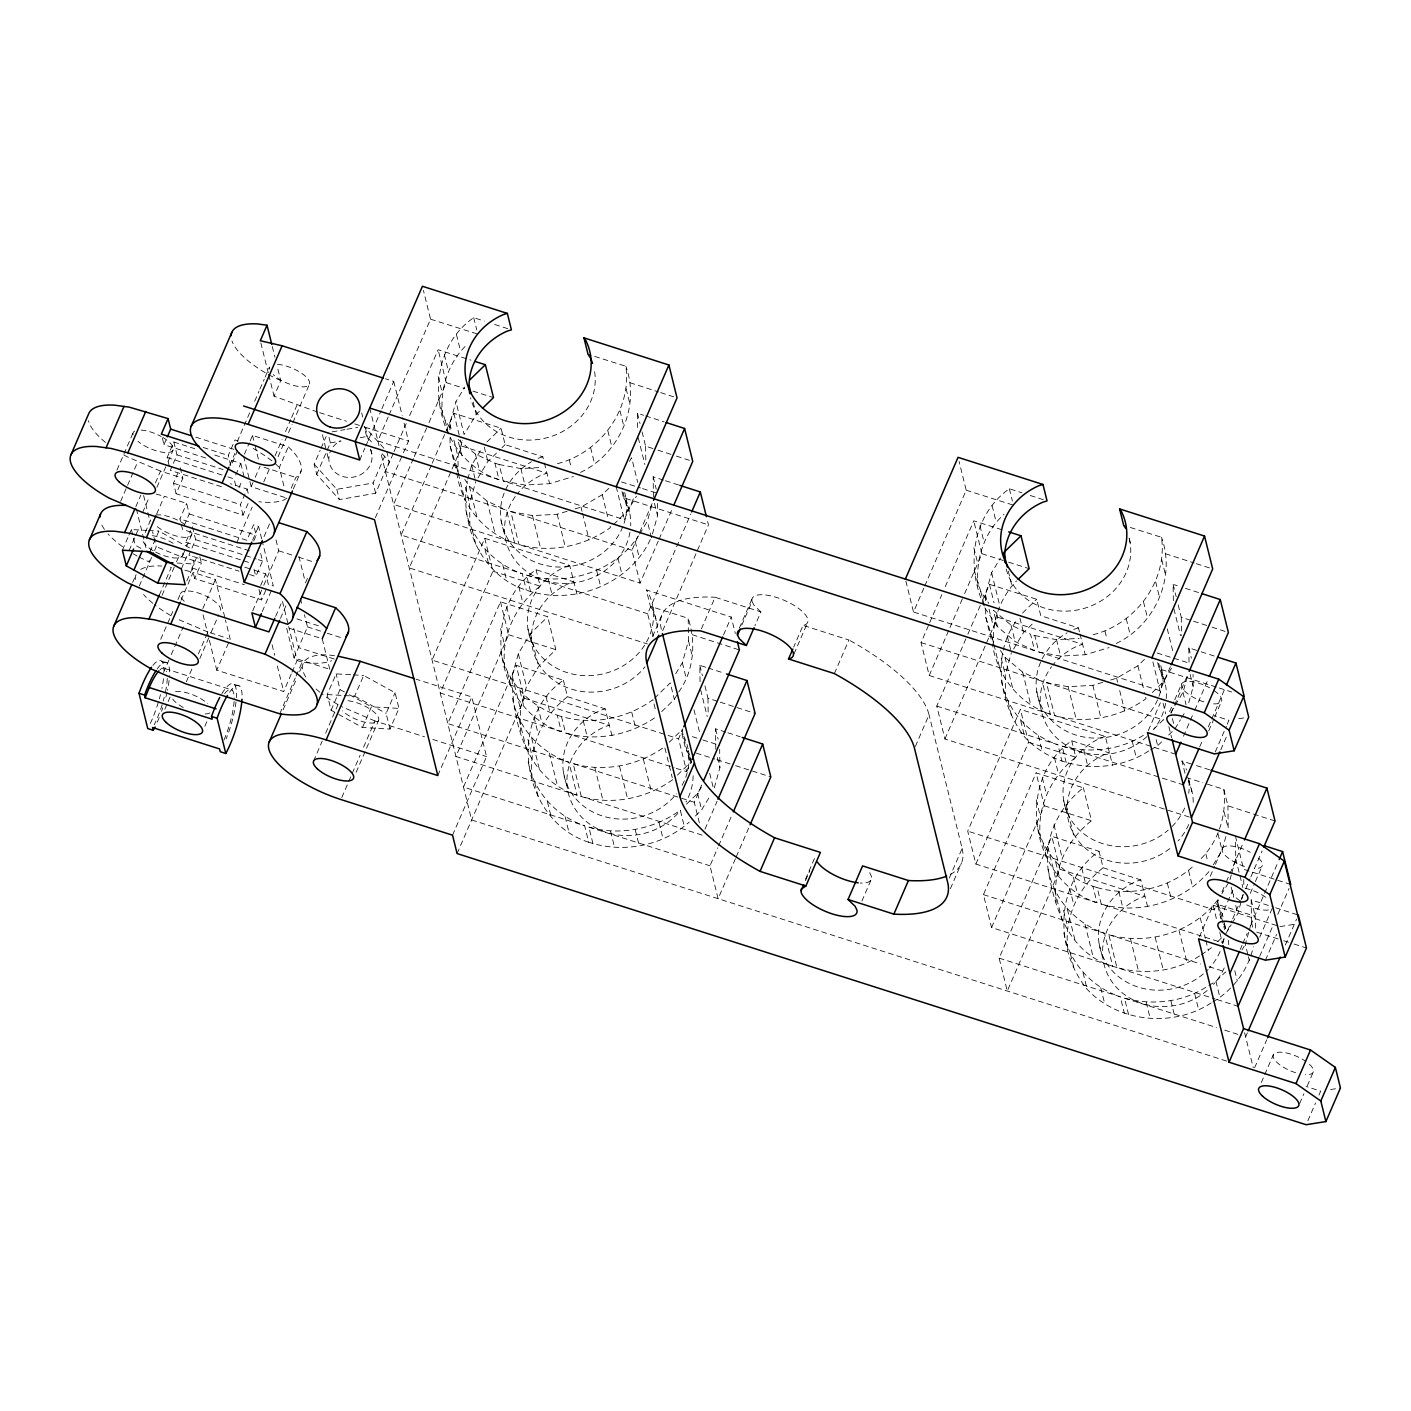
<?xml version="1.0" encoding="UTF-8"?>
<svg xmlns="http://www.w3.org/2000/svg" width="1411" height="1411" viewBox="0 0 1411 1411"><rect width="100%" height="100%" fill="white"/><g stroke="black" fill="none" stroke-linecap="round" stroke-linejoin="round"><path stroke-width="0.75" stroke-dasharray="5 3.75" d="M461.803 455.612L457.728 439.156L475.401 454.06L494.926 463.161L498.983 479.617C432.824 458.822 415.857 357.6 473.708 317.669L484.185 321.055M442.543 415.539C439.579 389.947 447.851 362.68 466.794 344.831M449.915 429.808L449.844 423.688L455.965 401.659L464.783 387.037M458.205 474.96L457.975 456.6L462.438 440.567M650.312 539.531C629.359 584.56 572.69 606.307 526.338 590.151C481.662 576.341 459.439 524.698 467.217 481.169M467.782 479.176L471.68 465.154L481.592 448.698M469.898 526.074L469.616 503.639L475.754 481.61M500.834 651.141C506.214 680.984 528.755 705.571 557.274 715.201L561.349 731.656C495.19 710.862 478.206 609.658 536.074 569.709L573.766 581.896L569.727 583.113A63.442 57.022 -13.9 0 0 544.893 672.377A63.442 57.022 -13.9 0 0 645.003 666.821M504.909 667.597C500.588 636.273 515.597 605.301 540.148 586.165L536.074 569.709M512.193 675.746L518.331 653.699L530.43 633.592L547.715 616.748L500.482 601.809L447.781 723.561L568.915 762.257L577.064 795.151C527.15 779.736 511.981 722.185 512.193 675.746L520.342 708.639L520.606 731.074M520.342 708.639L526.462 686.61L538.579 666.486L555.846 649.66L547.715 616.748M588.687 842.191C522.529 821.396 505.561 720.192 563.412 680.243L516.179 665.304L463.496 787.056L584.63 825.752L588.687 842.191C622.568 853.496 662.535 846.23 689.097 822.119M557.451 463.655C599.552 453.09 632.199 410.178 625.849 366.243L588.034 354.32M532.247 778.131C527.926 746.807 542.935 715.836 567.487 696.699L563.412 680.243M580.503 472.403C618.953 454.271 640.717 406.756 625.849 366.243M639.642 534.063L647.349 521.259L652.358 503.233M657.385 503.445L657.544 515.685L651.406 537.714L647.349 521.259M675.746 673.735L682.36 662.764L688.48 640.735L688.198 618.3L650.4 606.36L646.326 589.921L731.251 617.048L735.325 633.486M678.709 692.025C693.912 670.93 696.276 642.64 688.198 618.3M714.319 787.744L719.892 767.725L719.663 749.364M984.243 605.989C965.547 566.305 971.985 515.35 1009.359 488.735L1021.917 492.792M978.193 586.606C975.089 560.273 984.067 532.247 1003.997 514.362M985.548 600.874L985.478 594.754L991.616 572.725L1000.417 558.086M993.855 646.026C991.351 622.41 999.993 597.823 1016.573 580.926M1148.819 750.899C1111.021 775.715 1055.957 770.688 1024.792 737.212C999.799 704.6 990.698 654.316 1017.225 619.764M1005.532 697.14L1005.267 674.705L1011.387 652.676M1036.468 822.207C1041.865 852.05 1064.405 876.619 1092.925 886.267L1096.982 902.723C1030.824 881.928 1013.839 780.724 1071.707 740.775L1109.416 752.963L1105.36 754.179A63.442 57.022 -13.9 0 0 1076.946 839.016A63.442 57.022 -13.9 0 0 1172.276 846.582M1040.542 838.645C1036.221 807.339 1051.23 776.367 1075.782 757.231L1071.707 740.775M1048.108 869.247C1053.488 899.089 1076.029 923.676 1104.548 933.324L1112.697 966.218C1069.803 953.836 1054.299 908.949 1048.108 869.247C1043.787 837.94 1058.797 806.951 1083.348 787.814L1036.115 772.875L983.432 894.627L991.563 927.538L1215.083 998.917M1056.257 902.14C1051.936 870.834 1066.945 839.845 1091.497 820.726L1083.348 787.814M1211.167 1002.939C1173.388 1027.755 1118.323 1022.746 1087.14 989.27C1054.528 949.303 1054.193 882.863 1099.063 851.309L1051.83 836.37L999.129 958.122L1007.278 991.033L1059.961 869.282L1051.83 836.37M1093.102 634.721C1135.202 624.156 1167.849 581.244 1161.482 537.309L1123.685 525.386M1067.898 949.197C1063.577 917.873 1078.586 886.902 1103.137 867.765L1099.063 851.309M1116.154 643.469C1154.604 625.338 1176.368 577.822 1161.482 537.309M1175.275 705.13L1182.982 692.325L1187.991 674.299M1188.732 702.766L1193.177 686.734L1193.036 674.493M1201.167 858.541C1219.016 840.639 1226.741 814.27 1223.848 789.366L1204.941 783.387M1213.248 864.908L1222.067 850.286L1227.076 832.261M1231.309 874.873L1229.634 880.87L1221.926 893.674M1231.856 872.862L1235.754 858.84L1235.525 840.48M1232.262 922.917L1237.764 913.781L1241.116 901.752M1241.662 899.759L1243.902 891.752M1248.682 932.354L1245.349 944.365L1247.888 954.647M1249.246 930.343L1251.469 922.335L1251.187 899.901L1273.727 907.167M1212.931 1001.916C1232.897 990.063 1248.506 969.674 1253.303 946.799M116.954 470.128L133.145 432.701M120.641 501.311L137.696 461.908M135.826 506.743L140.871 495.102M205.794 458.011L163.958 444.659L166.48 438.839M122.422 550.202L128.119 537.044M128.93 535.157L131.364 529.513L146.391 530.377M142.617 512.475L149.443 496.725M155.404 482.932L160.519 471.115L182.83 478.241L176.11 493.744L243.027 515.121L248.071 503.498M169.408 466.688L167.151 457.499L173.853 441.996L194.771 448.68M129.107 550.59L134.786 537.415M135.615 535.545L138.049 529.901M156.921 487.306L167.151 463.672M168.015 461.697L173.13 449.88M173.853 441.996L177.028 454.853L170.325 470.357L224.702 487.73M145.227 532.547L151.735 517.502M156.674 513.992L164.329 496.266L186.64 503.392L189.25 513.939L184.224 525.562M176.11 493.744L173.5 483.215L177.698 473.514M132.652 582.478L136.109 574.524A70.091 25.345 23.4 0 0 135.809 581.544M149.936 551.772L158.879 531.083L190.291 548.332M139.23 586.076L153.746 552.53M154.593 550.59L156.268 546.71L152.582 531.771M249.465 550.819L182.548 529.442L179.938 518.913L186.64 503.392M159.284 595.177L171.331 567.345L167.503 566.816M162.053 595.301L168.015 581.508M168.861 579.551L175.687 563.783M176.534 561.825L179.091 555.916L201.403 563.024L194.683 578.545L261.599 599.922L266.644 588.281M191.702 534.681L186.816 545.951L185.723 542.3L190.75 530.659M182.742 555.352L186.005 547.838M195.776 437.163L237.595 450.515L230.875 466.018L228.282 455.488L234.984 439.967L238.336 441.043M181.331 569.021L187.839 553.976M237.242 441.572L243.345 427.462M244.209 425.452L246.837 419.402M247.701 417.391L250.329 411.342M254.685 401.271L259.042 391.182M259.906 389.171L264.28 379.1M265.145 377.09L269.501 367.019A21.747 7.866 23.4 0 0 269.413 369.188M192.425 526.779L195.618 539.637L188.898 555.158L239.094 571.173M229.781 465.207L234.896 453.39M160.713 639.342L172.759 611.51M177.927 599.587L180.502 593.608M194.683 578.545L192.072 567.998L196.27 558.315M186.852 580.944L194.171 564.012L192.231 556.181M181.067 600.222L193.113 572.39L215.424 579.515L224.913 617.842M244.42 454.219L249.288 442.948M250.1 441.061L252.551 435.417L288.285 446.828L292.324 450.709A74.977 27.109 23.4 0 1 298.515 475.701L295.851 477.429L290.983 488.7M235.743 474.996L240.77 463.372L211.491 454.025M317.528 412.012L274.051 396.209L280.754 380.705L277.067 365.766M238.918 487.853L242.269 480.093M163.535 672.536L170.431 656.626M171.278 654.633L183.324 626.801M243.027 515.121L240.417 504.591L247.137 489.07L230.399 483.726M284.916 497.466L251.176 486.689L254.421 479.176M255.232 477.288L260.118 466.018M202.831 608.582L215.424 579.515M164.875 709.169L167.309 703.525M168.138 701.637L170.572 695.993M236.854 542.582L252.199 507.131M263.734 481.98L269.836 467.888M275.074 455.788L282.041 439.668M285.533 431.607L290.754 419.526M291.636 417.515L296.874 405.416M278.09 456.723L292.042 424.482M292.906 422.471L309.468 384.18M261.67 538.826L258.583 526.374L253.557 524.769L246.854 540.272L179.938 518.913M186.358 681.725L192.39 667.809M198.404 653.893L207.876 632.022L228.159 638.495M283.876 485.878L279.343 467.517L288.285 446.828M199.833 658.514L210.151 634.65M211.015 632.657L218.758 614.773M252.622 540.148L258.583 526.374M253.663 541.119L256.167 535.298L253.557 524.769M269.501 523.975L262.181 540.889L273.346 586.006L268.319 584.401L265.709 573.871L253.169 569.85M293.329 488.911L301.125 470.904M249.553 574.524L255.814 576.517L262.534 561.014L260.259 551.824M291.23 674.088L283.682 691.531L216.747 670.172L230.187 639.148L225.443 619.976M260.682 585.494L265.709 573.871M386.737 451.432L389.295 461.714L375.643 493.25L339.363 499.6L316.717 474.431L314.177 464.148L320.156 450.356M321.002 448.381L326.117 436.546M252.692 610.875L262.922 587.241M263.786 585.265L278.69 550.801L275.163 536.533M204.842 726.33L207.294 720.704M316.717 474.431L330.368 442.895L327.828 432.613M262.252 611.616L271.635 589.939M275.639 616.395L282.341 600.874L288.144 624.315M280.472 618.388L286.504 604.472M305.481 582.902L308.727 575.388M359.734 460.021L364.867 448.151M365.714 446.176L381.041 410.76M381.887 408.802L393.74 381.429L385.468 378.783M388.219 416.986L377.866 440.938L498.983 479.617M389.083 414.993L430.549 319.186L423.423 290.384M327.811 668.708L294.052 657.932L307.475 626.907L304.441 614.685M375.643 493.25L373.104 482.968L385.044 455.365M292.059 672.147L297.104 660.524L288.673 626.431M279.748 713.825L295.234 678.021M296.098 676.045L302.113 662.112A74.977 27.109 23.4 0 0 331.603 660.754M393.21 453.566L385.432 471.521L506.549 510.2L514.698 543.112C483.585 533.023 461.52 504.891 456.723 472.861M394.075 451.555L406.156 423.617M409.613 415.628L438.115 349.769L470.974 360.158M283.1 709.804L296.187 679.591M299.679 671.53L303.153 663.47M375.344 517.678L402.558 454.748M403.405 452.808L408.484 441.061L402.699 417.638M413.441 458.522L393.563 504.433L640.065 583.149L658.196 541.224M414.305 456.529L428.115 424.588M428.979 422.594L446.264 382.663L438.115 349.769M334.901 712.343L331.091 710.244L327.211 694.565L336.153 673.894L351.18 674.74M431.378 465.154L401.147 535.016L522.264 573.695L526.338 590.151M432.242 463.161L453.831 413.264L501.064 428.203L505.138 444.659L542.829 456.829L543.852 460.956M331.091 710.244L340.033 689.573L336.153 673.894M313.559 761.129L322.202 741.163M325.659 733.173L338.622 703.225A21.747 7.866 23.4 0 0 338.534 705.412M460.445 440.003L461.961 446.158L409.278 567.928L647.42 643.963M344.302 695.552L354.725 696.134L363.668 675.463L395.08 692.713L398.96 708.393L390 729.064L362.486 727.494L338.711 714.442M362.486 727.494L371.428 706.823L398.96 708.393M341.797 797.532L347.9 783.422M348.764 781.412L360.105 755.22M363.597 747.16L374.938 720.95L424.535 736.807M356.119 772.328L378.589 720.404M390 729.064L386.12 713.384L395.08 692.713M576.976 594.207L569.691 565.441L484.767 538.314L432.083 660.066L666.027 734.796M484.767 538.314L492.915 571.226L440.214 692.977L561.349 731.656M437.798 775.556L471.803 696.963L415.98 679.15M500.482 601.809L508.613 634.721L455.929 756.472L702.413 835.189M452.543 835.189L486.548 756.613L471.803 696.963M457.093 853.567L524.328 698.216L516.179 665.304M494.926 463.161L499.159 464.519L503.233 480.975L624.35 519.654L634.721 495.702M640.065 583.149L631.916 550.237L638.83 534.275M639.694 532.282L652.658 502.334M659.06 539.231L672.888 507.29M653.222 636.361L647.631 613.732L690.808 513.939M652.57 636.537L661.971 614.79M662.676 630.664L708.463 524.892L706.929 518.719M701.39 628.883L715.077 597.259L760.899 611.898L754.92 625.726M676.275 768.36L686.716 771.694L678.568 738.8L682.889 728.817M723.49 635.003L731.251 617.048M739.364 628.089L752.186 598.423M741.798 625.179L752.063 601.456A30.213 10.918 23.4 0 1 784.093 600.257A30.213 10.918 23.4 0 1 805.681 624.491L803.071 625.355L793.67 647.102M686.716 771.694L691.02 761.711M699.362 822.86L694.283 802.295L702.043 784.322M705.006 829.209L717.105 801.254M794.023 653.91L807.709 622.286M735.396 858.77L718.128 898.684L709.98 865.79L717.758 847.817M718.622 845.824L732.45 813.882M736.26 856.777L749.223 826.828M834.377 673.594L848.911 639.994L803.071 625.355M1034.633 650.683L1015.109 641.582L997.436 626.678L993.379 610.222L1011.034 625.126L1030.559 634.227L1034.633 650.683L913.499 612.004L923.87 588.052M924.734 586.041L966.2 490.234L959.074 461.45M805.522 879.212L814.923 857.465M805.452 880.729L809.738 870.834M1175.698 754.215L929.214 675.499L921.066 642.587L928.844 624.614M929.708 622.621L941.807 594.684M945.264 586.694L973.766 520.835L1002.515 529.919M929.214 675.499L949.074 629.588M949.938 627.595L963.766 595.654M964.63 593.661L981.897 553.729L973.766 520.835M915.369 746.419L929.055 714.795A145.016 52.436 23.4 0 0 848.911 639.994M1189.314 817.04L944.929 738.976L936.781 706.082L967.011 636.22M967.875 634.227L981.686 602.285M982.55 600.292L989.464 584.33L1036.697 599.269L1040.771 615.707L1078.463 627.895L1079.486 632.022M861.892 901.082L871.293 879.353M944.929 738.976L997.612 617.224L996.078 611.051M1096.982 902.723L975.865 864.043L967.717 831.132L1020.4 709.38L1105.342 736.507L1112.626 765.273M949.286 878.118L962.126 848.47L929.055 714.795M950.397 888.683L961.508 862.985M975.865 864.043L1028.548 742.292L1020.4 709.38M991.563 927.538L1044.263 805.787L1036.115 772.875M1170.354 666.768L1160.001 690.72L1038.866 652.041L1034.792 635.585L1030.559 634.227M1148.342 730.563L1160.318 702.89M1169.596 711.708L1173.864 701.831M1174.728 699.856L1181.571 684.035A21.747 7.866 23.4 0 1 1209.615 687.81M1171.024 713.331L1173.599 707.334M1174.463 705.341L1188.291 673.4M1183.476 736.242L1189.526 722.273M1190.39 720.28L1193.847 712.29M1194.711 710.297L1208.522 678.356M1199.685 746.878L1202.278 740.881M1208.31 726.912L1210.903 720.933M1211.767 718.94L1225.595 686.998M1208.716 730.863L1213.848 719.01M1214.695 717.035L1221.538 701.214M1215.259 751.94L1226.388 726.242M1227.235 724.266L1228.946 720.315L1214.307 715.642M1220.78 749.841L1227.693 733.879M1210.303 876.231L1214.571 866.354M1215.435 864.361L1222.279 848.558A21.747 7.866 23.4 0 1 1250.305 852.332M1199.385 936.869L1213.072 905.227L1277.89 925.933M1218.522 899.883L1214.201 909.866L967.717 831.132M1221.979 891.893L1225.436 883.903M1226.3 881.91L1243.585 841.997M1220.638 917.997L1232.614 890.323M1224.078 938.774L1222.349 942.76L1101.215 904.081L1097.158 887.625L1092.925 886.267M1227.535 930.784L1231.856 920.801M1232.72 918.808L1240.481 900.853M1241.345 898.842L1244.802 890.87M1245.666 888.877L1249.987 878.894M1250.851 876.901L1262.087 850.939M1250.269 893.41L1254.538 883.515M1255.402 881.54L1262.245 865.737M1240.287 949.409L1242.015 945.405M1242.879 943.412L1247.201 933.429M1250.64 925.457L1278.295 861.574M1259.741 937.151L1272.581 907.502M1259.653 956.358L1273.48 924.417M1277.784 914.434L1289.019 888.489M1265.438 960.203L1276.567 934.505M1245.631 1036.838L1247.359 1032.852M1285.35 945.035L1296.586 919.09M1254.626 1067.757L1266.725 1039.801M1261.328 1082.519L1263.903 1076.593M1264.75 1074.618L1273.304 1054.846M1299.584 1103.649L1303.87 1093.772M1307.292 1085.853L1313.271 1072.025M1307.856 1120.775L1315.546 1102.979M1318.968 1095.077L1320.678 1091.126L1306.057 1086.452M479.37 411.377L476.23 414.446L464.113 434.57L455.965 401.659M477.941 477.941L487.853 461.485L500.429 449.245M629.429 461.415L631.634 457.764L637.737 482.439M613.52 524.557L627.666 510.782L636.467 496.161M530.571 591.509L526.497 575.053C567.046 586.817 615.02 571.455 638.53 535.88M661.741 711.585L674.317 699.345L677.615 693.859M686.593 804.129L697.581 793.423L703.084 784.269M695.376 815.999L701.655 809.879L710.474 795.24M1013.592 649.007L1023.504 632.551L1032.923 623.362M1152.311 692.572L1163.299 681.848L1172.118 667.227M1170.865 712.432L1174.181 706.946M1174.94 728.887L1180.443 719.751M1181.554 717.917L1185.945 710.597M1199.526 955.9C1175.469 971.756 1144.48 975.107 1116.93 967.576L1108.799 934.664C1149.33 946.428 1197.322 931.084 1220.815 895.509M1225.665 933.888L1231.168 924.752M1242.033 949.85L1244.237 946.199M486.936 441.978L501.064 428.203M501.999 447.71L505.138 444.659M575.035 508.912L580.997 507.131L602.25 494.714L611.668 485.543M654.545 698.198L670.243 682.889L674.317 699.345M669.308 742.168L681.883 729.928L689.503 760.776M677.456 775.08L690.014 762.84M1022.569 613.044L1036.697 599.269M1110.686 679.979L1116.63 678.197L1137.883 665.78L1147.302 656.591M1153.598 729.275L1164.586 718.569M1150.582 749.858L1157.673 745.731L1162.382 741.145M1168.661 735.008L1173.37 730.422M1097.158 887.625C1130.722 897.061 1169.578 889.053 1194.888 864.661M1101.215 904.081C1140.123 915.457 1184.182 901.594 1209.95 870.411M1201.308 954.877L1211.52 947.663M1217.799 941.543L1222.526 936.957M1208.874 985.46L1215.947 981.315L1225.383 972.144M286.909 498.101L284.246 499.847A74.977 27.109 23.4 0 1 258.83 501.752M567.116 511.293L557.204 514.257L532.494 515.632L510.8 511.558L518.931 544.47C550.078 553.465 584.26 546.48 610.381 527.626L608.864 521.453M557.274 715.201C589.392 726.118 625.673 719.504 652.958 699.715L656.027 712.061M561.507 716.559L565.582 733.014C596.73 742.027 630.911 735.025 657.032 716.171M672.747 779.666C646.608 798.52 612.427 805.505 581.297 796.51L573.148 763.598C604.296 772.611 638.477 765.609 664.599 746.772L666.645 754.991M592.937 843.549L588.863 827.093C619.993 836.106 654.175 829.104 680.314 810.249L684.388 826.705M1102.749 682.342L1092.837 685.323L1068.145 686.698L1046.433 682.624L1054.581 715.518C1085.712 724.531 1119.893 717.546 1146.032 698.692L1144.497 692.519M1066.205 762.575L1062.148 746.119C1089.698 753.65 1120.687 750.299 1144.744 734.443M1128.571 1014.615L1124.496 998.159C1152.046 1005.69 1183.035 1002.357 1207.093 986.501M542.829 456.829L538.79 458.046A63.442 57.022 -13.9 0 0 533.235 460.762M503.233 480.975L524.927 485.031L549.637 483.673L573.43 476.53M569.691 565.441L565.652 566.658A63.442 57.022 -13.9 0 0 532.441 643.434A63.442 57.022 -13.9 0 0 615.249 669.872A63.442 57.022 -13.9 0 0 648.46 593.096L646.326 589.921M611.986 735.713L605.178 708.886L601.139 710.086A63.442 57.022 -13.9 0 0 576.323 799.367A63.442 57.022 -13.9 0 0 676.416 793.811M1078.463 627.895L1074.424 629.112A63.442 57.022 -13.9 0 0 1068.868 631.828M1038.866 652.041L1060.578 656.097L1085.271 654.739L1109.064 647.596M1105.342 736.507L1101.303 737.724A63.442 57.022 -13.9 0 0 1072.889 822.56A63.442 57.022 -13.9 0 0 1168.202 830.127M1147.637 906.779L1140.829 879.953L1136.79 881.152A63.442 57.022 -13.9 0 0 1110.104 968.263A63.442 57.022 -13.9 0 0 1208.116 969.392M332.096 431.854L344.901 429.614M347.035 429.244L357.706 427.374M330.368 442.895L341.039 441.026M360.246 437.657L366.648 436.528L373.721 444.394M314.177 464.148L336.823 489.317L373.104 482.968M1238.823 718.728L1244.767 717.793M1279.989 926.604L1295.792 924.082M1330.573 1089.539L1340.45 1087.969M499.159 464.519L520.853 468.575L541.454 467.447M1034.792 635.585L1056.504 639.642L1079.15 638.389M148.472 530.501L158.879 531.083M177.222 563.06L194.171 564.012M353.261 674.864L363.668 675.463M327.211 694.565L342.22 695.429M334.566 655.762L328.816 654.986A70.091 25.345 23.4 0 0 305.817 677.139M156.092 494.097L164.329 496.266M184.876 570.22L193.113 572.39M621.563 481.962L640.453 487.941M642.569 488.594L657.261 493.233M1157.196 653.028L1188.697 662.976M1186.034 777.426L1202.842 782.735M692.307 736.665L700.72 739.311M702.819 739.981L719.628 745.273M1221.009 918.808L1217.446 904.416L1255.261 916.339L1255.42 928.579M430.549 319.186L477.782 334.107M966.2 490.234L1013.433 505.173M446.264 382.663L464.748 388.519M472.95 391.112L493.497 397.602M981.897 553.729L1006.537 561.525M1008.6 562.178L1029.13 568.668M492.915 571.226L540.148 586.165M1028.548 742.292L1075.782 757.231M508.613 634.721L555.846 649.66M1044.263 805.787L1091.497 820.726M461.961 446.158L546.904 473.285L542.865 474.502A63.442 57.022 -13.9 0 0 517.167 493.991M622.004 491.592L623.521 497.766L708.463 524.892M997.612 617.224L1082.537 644.351L1078.498 645.568A63.442 57.022 -13.9 0 0 1052.818 665.057M1157.637 662.659L1159.172 668.832L1217.164 687.351M1219.245 688.004L1231.662 691.972M319.609 412.682L346.471 421.254M354.743 423.9L363.015 426.545M365.079 427.198L408.484 441.061M510.8 511.558L631.916 550.237M921.066 642.587L1042.2 681.266L1050.331 714.178C1019.236 704.089 997.171 675.957 992.374 643.927M1046.433 682.624L1163.387 719.98M203.184 447.463L228.282 455.488M264.086 467.288L295.851 477.429M1185.011 773.316L1181.959 760.988L1194.394 764.956M1196.475 765.609L1210.973 770.247M177.028 454.853L223.044 469.546M167.151 457.499L225.689 476.212M227.788 476.865L234.067 478.876L235.884 486.231M526.497 575.053L647.631 613.732M936.781 706.082L1057.915 744.761L1061.972 761.217M1062.148 746.119L1160.301 777.461M1162.382 778.131L1183.265 784.798M173.5 483.215L240.417 504.591M189.25 513.939L256.167 535.298M278.69 550.801L296.557 556.534M298.55 557.169L314.424 562.248M195.618 539.637L256.255 559.003M258.354 559.673L262.534 561.014M185.723 542.3L248.459 562.336M244.791 567.187L251.07 569.197M192.072 567.998L244.368 584.701M668.126 735.466L678.568 738.8M296.91 618.918L320.738 626.519M307.475 626.907L325.341 632.622M327.334 633.257L341.233 637.701M524.328 698.216L609.252 725.342L605.213 726.542A63.442 57.022 -13.9 0 0 580.38 815.823A63.442 57.022 -13.9 0 0 680.49 810.267M696.24 753.121L714.883 759.065M716.947 759.735L733.526 765.027M735.607 765.679L770.812 776.932M1059.961 869.282L1144.903 896.391L1140.846 897.608A63.442 57.022 -13.9 0 0 1112.432 982.444A63.442 57.022 -13.9 0 0 1207.763 990.011M1256.742 932.124L1281.594 940.061M1283.675 940.714L1291.947 943.359M1294.028 944.03L1306.463 947.998M334.266 659.008L298.532 647.596L292.977 625.161M565.582 733.014L674.176 767.69M297.104 660.524L302.113 662.112M573.148 763.598L694.283 802.295M983.432 894.627L1104.548 933.324M1108.799 934.664L1200.673 964.013M1209.033 966.676L1225.736 972.02M432.807 739.435L486.548 756.613M161.665 661.248L167.239 663.029M234.173 684.388L239.747 686.169M1217.182 999.588L1238.064 1006.255M165.246 668.673L232.162 690.05M588.863 827.093L709.98 865.79M999.129 958.122L1120.263 996.801L1124.338 1013.257M1124.496 998.159L1216.388 1027.508M1224.748 1030.171L1241.451 1035.515M1226.618 1061.072L471.644 819.967L381.129 454.095M1165.557 553.765L1194.235 563.007M1196.299 563.677L1212.684 568.968M629.923 382.698L658.602 391.958M660.648 392.611L677.033 397.902M1173.335 600.68L1173.123 584.348L1177.215 585.671M1185.416 588.316L1199.756 592.937M637.666 427.568L637.49 413.282L643.628 415.275M645.674 415.928L664.122 421.871M1178.22 604.913L1181.272 617.26L1191.519 620.558M1193.565 621.228L1209.95 626.502M1211.996 627.172L1228.381 632.463M642.058 431.801L645.621 446.193L655.868 449.492M657.914 450.162L674.317 455.436M676.363 456.106L692.748 461.397M1189.014 662.129L1188.838 647.843L1199.085 651.159M1201.131 651.811L1215.471 656.432M653.452 497.183L653.187 476.777L663.435 480.093M665.481 480.745L679.82 485.366M1223.848 789.366L1227.923 805.804L1275.033 821.008M692.272 634.738L739.399 649.942M700.05 681.654L699.838 665.339L705.994 667.315M708.04 667.985L724.425 673.259M1290.748 884.503L1243.62 869.299L1235.489 836.406M704.936 685.905L707.987 698.233L718.234 701.549M720.28 702.202L755.114 713.437M1275.773 907.82L1298.314 915.086M715.8 749.223L715.553 728.834L725.801 732.133M727.847 732.785L740.14 736.754M1030.295 495.49L1044.951 500.235M494.661 324.442L509.318 329.169M1103.137 867.765L1140.829 879.953M567.487 696.699L605.178 708.886M160.519 471.115L127.184 456.794A70.091 25.345 23.4 0 1 123.357 454.624M179.091 555.916L156.268 546.71M207.876 632.022L176.287 618.547M374.938 720.95L341.603 706.629M1000.434 650.453L1005.002 657.279L1022.675 672.165L1042.2 681.266M1001.457 680.684C1006.854 710.544 1029.395 735.113 1057.915 744.761M464.783 479.387L469.369 486.213L487.024 501.099L506.549 510.2M465.824 509.636C471.203 539.478 493.744 564.047 522.264 573.695M1063.823 932.742C1069.203 962.584 1091.744 987.171 1120.263 996.801M512.475 698.18C517.855 728.041 540.395 752.61 568.915 762.257M528.19 761.675C533.57 791.518 556.11 816.105 584.63 825.752M280.754 380.705L270.242 375.591A70.091 25.345 23.4 0 1 231.986 341.003M139.054 557.098L149.566 562.213L148.508 557.945M140.959 548.35L135.244 545.193L133.304 537.362M354.725 696.134L386.12 713.384M340.033 689.573L347.653 693.753M349.487 694.759L371.428 706.823M760.899 611.898L753.844 605.09L752.063 601.456M275.286 463.619L279.343 467.517M383.915 448.275L364.109 426.245L366.648 436.528M382.222 453.848L389.295 461.714M1159.172 668.832L1161.306 672.006A63.442 57.022 -13.9 0 1 1166.174 699.062M1181.959 760.988L1184.111 764.162A63.442 57.022 -13.9 0 1 1186.51 770.089M1217.446 904.416L1219.598 907.608A63.442 57.022 -13.9 0 1 1223.654 919.743M974.119 570.15L980.786 591.474L988.794 603.414M984.843 607.929L997.436 626.678M985.654 609.041L985.76 617.207L992.409 638.513L994.702 641.934M623.521 497.766L625.673 500.94A63.442 57.022 -13.9 0 1 630.682 525.844M650.4 606.36L652.535 609.552A63.442 57.022 -13.9 0 1 657.614 632.304M438.486 399.084L445.135 420.407L452.014 430.637M450.021 437.974L450.109 446.141L456.776 467.464L459.069 470.868M869.652 872.686L871.434 876.319A30.213 10.918 23.4 0 1 860.234 883.004M1173.123 584.348L1176.174 596.694M1188.838 647.843L1191.378 658.126M1251.187 899.901L1255.261 916.339M1161.764 559.761L1165.839 576.199M1173.917 608.846L1180.531 635.585M1190.126 674.405L1193.177 686.734M1224.113 811.801L1228.187 828.257L1227.923 805.804M1235.754 858.84L1242.879 887.625M1251.469 922.335L1252.986 928.509M1155.644 581.791L1159.701 598.229M1167.267 628.83L1172.876 651.441M1182.982 692.325L1186.034 704.653M1217.993 833.83L1222.067 850.286M1231.15 887.043L1233.708 897.325M1235.736 905.545L1237.764 913.781M1248.4 956.711L1249.405 960.82M1130.264 542.794L1128.729 536.621A63.442 57.022 -13.9 0 1 1082.519 608.829A63.442 57.022 -13.9 0 1 1006.184 568.845M1161.676 669.766L1165.751 686.222M1188.538 778.378L1192.612 794.834M1224.536 923.87L1226.582 932.107M1143.527 601.897L1147.602 618.353M1158.731 663.346L1163.299 681.848M1172.4 718.605L1174.428 726.841M1205.876 853.955L1207.922 862.174M1217.517 900.994L1224.642 929.778M1234.748 970.662L1237.306 980.945M1152.875 661.918L1161.006 694.829M1163.087 703.189L1165.715 713.843M1168.872 726.594L1171.624 737.759M1213.072 905.227L1216.758 920.148M1219.81 932.477L1222.543 943.518M1244.608 1032.729L1253.25 1067.686M1126.243 618.741L1130.317 635.197M1137.883 665.78L1143.986 690.455M1156.138 739.558L1157.673 745.731M1188.609 870.781L1192.683 887.237M1200.25 917.838L1205.329 938.386M1205.841 940.449L1208.38 950.732M1215.947 981.315L1220.021 997.771M1104.989 631.14L1107.035 639.377M1116.63 678.197L1117.653 682.307M1119.681 690.526L1124.779 711.091M1132.345 741.692L1136.419 758.13M1167.356 883.198L1171.43 899.654M1178.996 930.237L1187.127 963.131M1194.694 993.732L1198.768 1010.188M1079.997 634.068L1085.271 654.739M1092.837 685.323L1100.986 718.217M1155.203 937.363L1163.334 970.274M1170.901 1000.858L1174.975 1017.313M1056.504 639.642L1060.578 656.097M1068.145 686.698L1076.276 719.592M1083.842 750.176L1087.916 766.632M1118.852 891.699L1122.927 908.155M1130.493 938.738L1138.642 971.632M1146.208 1002.233L1150.265 1018.689M1009.359 488.735L1012.41 501.064M992.092 505.561L996.148 522.017M1008.301 571.12L1011.863 585.512M1019.941 618.159L1023.504 632.551M1054.44 757.619L1058.515 774.057M1066.081 804.658L1074.212 837.552M1081.778 868.153L1085.853 884.591M1036.768 691.672L1040.842 708.128M1063.629 800.284L1067.704 816.722M1099.116 943.712L1103.19 960.168M1011.034 625.126L1015.109 641.582M1022.675 672.165L1030.806 705.077M1038.373 735.66L1042.447 752.116M1073.383 877.166L1077.457 893.622M1085.024 924.223L1093.172 957.117M1100.739 987.718L1104.813 1004.156M979.975 525.686L984.049 542.141M991.616 572.725L999.746 605.636M1007.313 636.22L1010.876 650.612M1042.323 777.726L1046.398 794.181M1053.964 824.765L1062.113 857.676M1069.679 888.26L1073.753 904.716M989.464 584.33L994.049 602.832M1005.002 657.279L1013.151 690.173M1020.717 720.756L1024.792 737.212M1055.728 862.28L1059.802 878.718M1067.369 909.319L1075.499 942.213M1083.066 972.814L1087.14 989.27M973.837 547.715L977.911 564.171M985.478 594.754L987.012 600.927M989.04 609.146L993.626 627.666M1001.193 658.249L1005.267 674.705M1036.203 799.755L1040.277 816.211M1047.844 846.794L1055.975 879.706M1063.541 910.289L1067.616 926.745M980.786 591.474L984.349 605.866M992.409 638.513L993.432 642.64M993.944 644.686L1000.558 671.424M1008.124 702.008L1012.198 718.464M1043.135 843.531L1047.209 859.969M1054.775 890.57L1062.924 923.464M1070.49 954.065L1074.547 970.503M985.76 617.207L991.862 641.882M905.88 581.156L913.499 612.004M637.49 413.282L640.03 423.565M653.187 476.777L656.238 489.123M699.838 665.339L702.378 675.622M715.553 728.834L718.093 739.117M626.131 388.695L630.188 405.133M638.266 437.78L644.88 464.519M654.492 503.339L657.544 515.685M688.48 640.735L692.554 657.191M700.632 689.838L707.246 716.576M717.352 757.442L719.892 767.725M619.993 410.724L624.068 427.18M682.36 662.764L686.416 679.22M693.983 709.804L700.103 734.478M709.698 773.299L713.772 789.754M626.043 498.718L630.1 515.156M652.905 607.312L656.979 623.768M689.415 754.867L688.392 750.758A63.442 57.022 -13.9 0 1 681.919 785.627M689.926 756.931L691.443 763.086M607.876 430.849L611.951 447.287M623.08 492.28L627.666 510.782M635.232 541.383L639.306 557.821M697.581 793.423L701.655 809.879M616.219 486.742L624.35 519.654M590.609 447.675L594.684 464.131M602.25 494.714L608.353 519.389M617.965 558.209L622.022 574.665M667.156 757.054L672.236 777.62M569.356 460.092L571.384 468.311M580.997 507.131L582.002 511.241M582.514 513.287L589.128 540.025M596.694 570.626L600.769 587.064M631.705 712.132L635.779 728.587M643.345 759.171L651.494 792.082M659.06 822.666L663.135 839.122M544.364 463.002L549.637 483.673M557.204 514.257L565.335 547.168M619.552 766.296L627.701 799.208M635.267 829.791L639.342 846.247M520.853 468.575L524.927 485.031M532.494 515.632L540.642 548.526M548.209 579.127L552.283 595.565M583.219 720.633L587.293 737.089M594.86 767.672L602.991 800.566M610.557 831.167L614.632 847.623M473.708 317.669L476.777 329.998M456.441 334.495L460.515 350.951M473.161 402.1L476.23 414.446M484.29 447.093L487.853 461.485M518.807 586.553L522.864 602.991M530.43 633.592L538.579 666.486M546.145 697.087L550.219 713.525M501.117 520.606L505.191 537.062M527.996 629.218L532.07 645.656M563.483 772.646L567.557 789.102M475.401 454.06L479.458 470.516M487.024 501.099L495.173 534.011M502.739 564.594L506.814 581.05M537.75 706.117L541.824 722.555M549.39 753.157L557.521 786.05M565.105 816.652L569.162 833.09M444.324 354.62L448.398 371.075M471.68 465.154L475.242 479.546M506.69 606.659L510.764 623.115M518.331 653.699L526.462 686.61M534.028 717.194L538.102 733.649M453.831 413.264L459.933 437.939M469.369 486.213L477.5 519.107M485.084 549.69L489.141 566.146M520.095 691.214L524.151 707.669M531.718 738.253L539.866 771.147M547.433 801.748L551.507 818.204M438.204 376.649L442.278 393.105M449.844 423.688L451.361 429.861M453.919 440.144L457.975 456.6M465.542 487.183L469.616 503.639M500.552 628.689L504.627 645.144M527.908 739.223L531.982 755.679M445.135 420.407L449.209 436.863M456.776 467.464L457.799 471.574M458.31 473.62L464.925 500.358M472.491 530.942L476.548 547.397M507.501 672.465L511.558 688.903M519.142 719.504L527.273 752.398M534.84 782.999L538.914 799.455M450.109 446.141L456.229 470.815M393.74 381.429L402.17 415.504M369.717 408.026L379.012 445.576M361.692 412.912L362.715 417.021M365.255 427.304L368.818 441.696M370.864 449.915L371.869 454.042M336.823 489.317L339.363 499.6M322.431 434.8L326.505 451.255M327.017 453.319L329.045 461.538M272.305 346.559L274.951 357.23M260.841 342.873L268.231 372.751M268.76 374.885L274.051 396.209M329.786 669.343L322.219 638.76L286.486 627.348L294.052 657.932M298.92 556.393L304.988 580.856M300.402 598.37L302.43 606.518M252.551 435.417L254.562 443.583M255.074 445.611L258.601 459.898M243.592 456.106L251.176 486.689M240.77 463.372L243.962 476.212M247.137 489.07L248.177 493.286M253.998 569.18L255.814 576.517M259.007 589.375L261.599 599.922M272.076 644.686L274.722 655.321M277.35 665.974L283.682 691.531M180.22 467.694L182.83 478.241M199.833 556.71L201.403 563.024M162.406 438.327L163.958 444.659M203.061 614.79L208.846 638.213M209.375 640.347L216.747 670.172M143.605 495.49L147.291 510.429M147.82 512.563L149.936 521.1M136.356 508.877L146.391 549.408M131.364 529.513L132.828 535.404M1243.744 879.512L1243.849 887.66M1181.272 617.26L1181.483 635.62M707.987 698.233L708.181 714.566M645.621 446.193L645.797 460.48M661.371 629.306A145.016 52.436 23.4 0 1 715.077 597.259M1309.531 1064.353A21.747 7.866 23.4 0 1 1305.316 1074.653M1295.58 1072.695A21.747 7.866 23.4 0 1 1273.868 1053.964A21.747 7.866 23.4 0 1 1305.863 1061.425M1268.401 909.989A21.747 7.866 23.4 0 1 1246.178 904.592M1240.022 900.923A21.747 7.866 23.4 0 1 1234.061 888.736M1245.19 888.313A21.747 7.866 23.4 0 1 1267.731 898.86M1258.506 858.064A21.747 7.866 23.4 0 1 1254.273 868.365M1244.537 866.389A21.747 7.866 23.4 0 1 1222.279 848.558M370.352 449.157A21.747 19.56 -13.9 0 1 350.704 477.429A21.747 19.56 -13.9 0 1 330.386 451.379M333.155 446.776A21.747 19.56 -13.9 0 1 340.263 440.902M348.041 700.72A21.747 7.866 23.4 0 1 375.52 713.402A21.747 7.866 23.4 0 1 370.141 723.014A21.747 7.866 23.4 0 1 342.362 710.897M1214.13 690.614A21.747 7.866 23.4 0 1 1213.566 703.842M1203.848 701.884A21.747 7.866 23.4 0 1 1181.571 684.035M962.126 848.47A145.016 52.436 23.4 0 1 948.509 875.331M277.473 364.373A21.747 7.866 23.4 0 1 305.728 376.525A21.747 7.866 23.4 0 1 301.513 386.826A21.747 7.866 23.4 0 1 273.24 374.673M337.758 704.459A70.091 25.345 23.4 0 1 321.585 693.577M319.874 692.219A70.091 25.345 23.4 0 1 315.217 688.162M1165.609 703.313A63.442 57.022 -13.9 0 1 1153.775 729.293M1146.931 736.613A63.442 57.022 -13.9 0 1 1062.218 742.556A63.442 57.022 -13.9 0 1 1051.601 666.627M1160.83 665.604A63.442 57.022 -13.9 0 1 1119.223 734.196A63.442 57.022 -13.9 0 1 1041.847 707.158A63.442 57.022 -13.9 0 1 1067.069 632.833M1188.168 780.618A63.442 57.022 -13.9 0 1 1193.195 805.522M1188.715 824.483A63.442 57.022 -13.9 0 1 1178.062 840.921M1188.838 780.477A63.442 57.022 -13.9 0 1 1188.732 793.335M1184.64 808.027A63.442 57.022 -13.9 0 1 1169.719 828.768M1228.399 940.379A63.442 57.022 -13.9 0 1 1228.716 944.647M1224.201 967.928A63.442 57.022 -13.9 0 1 1213.548 984.367M1223.672 924.064A63.442 57.022 -13.9 0 1 1226.706 932.036M1224.025 921.824A63.442 57.022 -13.9 0 1 1224.66 930.343M1223.901 938.897A63.442 57.022 -13.9 0 1 1222.984 943.165M1220.127 951.473A63.442 57.022 -13.9 0 1 1209.492 967.911M594.613 371.728A63.442 57.022 -13.9 0 1 543.411 438.592A63.442 57.022 -13.9 0 1 470.551 397.779M629.959 532.247A63.442 57.022 -13.9 0 1 544.029 580.344A63.442 57.022 -13.9 0 1 515.967 495.561M624.65 492.474A63.442 57.022 -13.9 0 1 585.071 562.601A63.442 57.022 -13.9 0 1 506.531 536.727A63.442 57.022 -13.9 0 1 531.418 461.767M693.101 775.733A63.442 57.022 -13.9 0 1 685.975 802.083M691.619 763.034A63.442 57.022 -13.9 0 0 688.021 752.998L685.887 749.805L681.813 733.35L683.947 736.542A63.442 57.022 -13.9 0 1 688.021 748.677M170.713 615.531A70.091 25.345 23.4 0 1 154.522 604.649M152.829 603.291A70.091 25.345 23.4 0 1 143.552 594.525M140.783 569.409A70.091 25.345 23.4 0 1 161.754 566.04M184.259 601.28A21.747 7.866 23.4 0 1 198.21 592.955A21.747 7.866 23.4 0 1 219.022 612.374M162.776 437.392A21.747 7.866 23.4 0 1 168.95 452.367A21.747 7.866 23.4 0 1 137.996 441.343M133.057 434.888A21.747 7.866 23.4 0 1 134.609 431.113M141.118 430.073A21.747 7.866 23.4 0 1 161.189 436.493M253.151 448.416A74.977 27.109 23.4 0 1 272.094 461.027M105.472 442.384A70.091 25.345 23.4 0 1 88.452 420.637M182.848 553.183A21.747 7.866 23.4 0 1 154.716 551.578M153.129 550.678A21.747 7.866 23.4 0 1 142.687 540.36M152.194 535.669A21.747 7.866 23.4 0 1 175.334 544.752M191.79 532.494A21.747 7.866 23.4 0 1 179.126 536.691A21.747 7.866 23.4 0 1 155.475 525.157M155.898 515.015A21.747 7.866 23.4 0 1 184.294 524.081M137.114 556.022A70.091 25.345 23.4 0 1 133.322 553.817M122.616 546.745A70.091 25.345 23.4 0 1 108.065 533.922M104.432 529.354A70.091 25.345 23.4 0 1 100.781 522.529M224.631 693.648A36.862 9.119 -72.3 0 1 234.173 698.163M234.085 701.443A36.862 9.119 -72.3 0 1 223.873 740.264M159.972 669.819A36.862 9.119 -72.3 0 1 166.71 671.671M167.239 678.374A36.862 9.119 -72.3 0 1 165.457 691.99M164.223 697.351A36.862 9.119 -72.3 0 1 163.253 701.02M162.159 704.689A36.862 9.119 -72.3 0 1 154.205 724.743M152.899 665.428A42.894 10.618 -72.3 0 1 164.011 670.684M163.5 678.762A42.894 10.618 -72.3 0 1 161.912 688.374M160.484 694.618A42.894 10.618 -72.3 0 1 159.355 698.868M158.297 702.449A42.894 10.618 -72.3 0 1 150.324 723.402M157.097 669.043A42.894 10.618 -72.3 0 1 169.479 676.275M169.091 680.543A42.894 10.618 -72.3 0 1 167.503 690.155M167.062 692.201A42.894 10.618 -72.3 0 1 164.928 700.65M162.741 707.811A42.894 10.618 -72.3 0 1 161.542 711.338M159.214 717.529A42.894 10.618 -72.3 0 1 155.898 725.183M221.897 693.665A42.894 10.618 -72.3 0 1 236.395 697.651M236.007 701.902A42.894 10.618 -72.3 0 1 226.148 738.888M229.605 692.201A42.894 10.618 -72.3 0 1 241.969 699.433M209.904 712.89A21.747 7.866 23.4 0 1 203.396 713.931M183.307 707.511A21.747 7.866 23.4 0 1 172.565 698.904M175.546 691.637A21.747 7.866 23.4 0 1 207.611 703.63"/><path stroke-width="1.5" d="M158.879 670.913A36.862 9.119 -72.3 0 0 149.196 687.527L145.157 697.792L212.197 719.204L211.527 716.453A42.894 10.618 -72.3 0 1 219.746 697.44M70.85 454.977L88.752 413.617A70.091 25.345 23.4 0 1 114.397 405.151L129.265 407.144L168.068 418.608L170.678 429.138L167.327 436.899M106.072 447.798L123.974 406.439M89.422 539.778L100.604 513.921M127.854 452.843L222.109 482.932A74.977 27.109 23.4 0 1 257.384 504.979L265.48 512.74A74.977 27.109 23.4 0 1 271.653 537.732L266.344 541.207A74.977 27.109 23.4 0 1 236.854 542.582L142.617 512.475L109.282 498.154A70.091 25.345 23.4 0 1 96.512 446.511L111.363 448.504L127.854 452.843L145.756 411.483M168.068 418.608L161.348 434.112L199.004 446.141M124.644 532.582L134.98 508.718M126.302 565.882L122.422 550.202L149.936 551.772L181.331 569.021L185.211 584.701L157.697 583.131L126.302 565.882L133.622 548.967M191.085 426.51L231.81 332.414M274.792 618.335L268.919 631.899L161.189 597.276L127.854 582.937A70.091 25.345 23.4 0 1 115.085 531.294L129.953 533.305L146.444 537.626L155.81 515.967M133.922 570.062L142.052 551.278M113.727 626.237L131.805 584.471M231.104 335.712A70.091 25.345 23.4 0 1 257.472 323.93L267.032 325.218L260.312 340.739L282.112 345.783L383.404 378.13M157.697 583.131L166.639 562.442L172.989 562.813M148.949 619.041L159.284 595.177M222.109 482.932L228.935 467.182M1223.072 945.652L1243.585 1028.619L1310.519 1049.996L1335.37 1067.404L1340.45 1087.969L1325.899 1121.569L1306.145 1124.726L457.093 853.567L452.543 835.189L340.933 799.543A70.091 25.345 23.4 0 1 268.866 749.065A70.091 25.345 23.4 0 1 326.17 739.911L437.798 775.556L374.479 519.654L262.852 484.008A70.091 25.345 23.4 0 1 190.785 433.53A70.091 25.345 23.4 0 1 248.107 424.358L282.112 345.783M170.749 624.085L264.986 654.175A74.977 27.109 23.4 0 1 300.261 676.239L308.356 683.982A74.977 27.109 23.4 0 1 314.547 708.975L309.221 712.449A74.977 27.109 23.4 0 1 279.748 713.825L185.494 683.718L152.159 669.396A70.091 25.345 23.4 0 1 139.389 617.753L154.258 619.746L170.749 624.085L180.202 602.215M261.405 613.573L255.444 627.366L251.846 612.85L287.579 624.262L290.243 622.533A74.977 27.109 23.4 0 0 284.052 597.541L280.013 593.661L244.279 582.249L240.681 567.733L251.758 542.124M244.279 582.249L262.181 540.889M274.281 532.935L292.465 490.905M280.013 593.661L306.857 531.665L279.061 522.758M264.986 654.175L279.625 620.381M292.853 617.736L319.697 555.722M269.148 742.045L281.353 713.843M322.219 638.76L335.642 607.735L301.883 596.959M317.158 704.177L348.482 631.793M326.17 739.911L360.175 661.318L413.917 678.479M616.219 486.742L668.902 364.99L583.96 337.864L588.034 354.32L590.186 357.512A63.442 57.022 -13.9 0 1 592.585 363.438M635.585 493.709L677.033 397.902L668.902 364.99M653.522 500.341L684.6 428.485L666.168 422.542M673.752 505.297L692.748 461.397L684.6 428.485M691.672 511.946L700.315 491.98L679.82 485.366M662.412 633.557L694.441 762.981A145.016 52.436 23.4 0 0 774.586 837.781L820.408 852.42L805.875 886.02L760.035 871.381A145.016 52.436 23.4 0 1 679.89 796.58L646.82 662.923L658.796 635.232M683.753 726.824L722.626 636.996M754.056 627.701L746.366 645.497L739.293 638.689L737.512 635.056L740.087 629.13M691.884 759.718L739.399 649.942L737.371 641.723M679.89 796.58L694.441 762.981M703.772 780.336L746.966 680.525L726.471 673.929M717.97 799.261L755.114 713.437L746.966 680.525M946.693 876.125A145.016 52.436 23.4 0 1 908.419 880.517L862.58 865.895L848.046 899.495L893.869 914.134A145.016 52.436 23.4 0 0 947.575 882.069L914.504 748.394A145.016 52.436 23.4 0 0 834.377 673.594L788.537 658.972L792.806 649.078M733.314 811.889L762.681 744.02L742.186 737.424M750.088 824.835L770.812 776.932L762.681 744.02M760.035 871.381L774.586 837.781M905.368 579.092L958.051 457.34L1042.976 484.467L1047.05 500.923L1043.011 502.122A63.442 57.022 -13.9 0 0 1005.055 562.583M801.183 890.606L803.741 884.679M893.869 914.134L908.419 880.517M1151.852 657.808L1204.535 536.057L1119.611 508.93L1123.685 525.386L1125.819 528.578M1171.218 664.775L1212.684 568.968L1204.535 536.057M1189.156 671.407L1220.25 599.552L1201.802 593.608M1175.698 754.215L1180.884 742.239M1209.386 676.363L1228.381 632.463L1220.25 599.552M1325.899 1121.569L1320.819 1101.003L1295.968 1083.595L1229.052 1062.218L1198.521 938.844L1265.438 960.203L1285.209 957.046L1269.777 894.715L1244.925 877.307L1178.009 855.93L1147.478 732.556L1214.412 753.915L1234.166 750.758L1229.087 730.192L1204.236 712.784L1218.769 679.185L369.717 408.026M1183.265 784.798L1198.821 748.871M1226.459 685.005L1235.965 663.047L1217.517 657.103M1229.087 730.192L1243.62 696.593L1218.769 679.185M1191.413 817.71L1219.915 751.834M1178.009 855.93L1192.56 822.331L1172.03 739.364M1234.166 750.758L1248.717 717.158L1243.62 696.593M1244.449 840.004L1266.902 788.096L1210.973 770.247M1244.925 877.307L1259.476 843.707L1192.56 822.331M1263.815 846.953L1275.033 821.008L1266.902 788.096M1229.916 973.361L1239.422 951.402M1279.16 859.581L1282.599 851.591L1264.168 845.648M1269.777 894.715L1284.327 861.116L1259.476 843.707M1238.064 1006.255L1258.788 958.351M1229.052 1062.218L1243.585 1028.619M1248.224 1030.859L1280.183 957.011M1285.209 957.046L1299.743 923.447L1284.327 861.116M1267.589 1037.808L1306.463 947.998L1298.314 915.086M1295.968 1083.595L1310.519 1049.996M1320.819 1101.003L1335.37 1067.404M469.651 380.018L485.349 364.708L475.084 361.463M482.509 408.326L493.497 397.602L485.349 364.708M1008.671 531.876L1021 535.774L1003.715 552.601L1007.278 567.01M1018.142 579.392L1029.13 568.668L1021 535.774M788.537 658.972L791.148 658.108A30.213 10.918 23.4 0 0 769.542 633.856A30.213 10.918 23.4 0 0 737.512 635.056M805.875 886.02L801.236 889.089L801.113 892.122A30.213 10.918 23.4 0 0 832.173 913.869A30.213 10.918 23.4 0 0 856.883 909.936L855.119 906.303L848.046 899.495M469.704 393.616A63.442 57.022 -13.9 0 1 507.36 331.056L511.417 329.857L507.343 313.401L503.304 314.618A63.442 57.022 -13.9 0 0 470.075 391.376A63.442 57.022 -13.9 0 0 552.883 417.832A63.442 57.022 -13.9 0 0 586.112 341.056L583.96 337.864M1042.976 484.467L1038.937 485.666A63.442 57.022 -13.9 0 0 1005.726 562.442A63.442 57.022 -13.9 0 0 1088.534 588.898A63.442 57.022 -13.9 0 0 1121.745 512.122L1119.611 508.93M338.375 656.274L360.175 661.318M507.343 313.401L422.418 286.274L355.184 441.625L359.734 460.021L248.107 424.358M243.556 405.98L1204.236 712.784M170.678 429.138L191.579 435.823M746.366 645.497L700.526 630.858A145.016 52.436 23.4 0 0 646.82 662.923M146.444 537.626L240.681 567.733M149.196 687.527L216.112 708.886M151.524 667.262A42.894 10.618 -72.3 0 0 139.019 693.295L144.592 695.076L145.157 697.792M211.527 716.453L217.1 718.234L225.813 753.492L220.239 751.71L219.552 748.941L152.511 727.529L153.323 730.334L147.749 728.552L139.019 693.295M146.532 551.401L166.639 562.442M306.857 531.665L310.896 535.527A74.977 27.109 23.4 0 1 317.069 560.52M335.642 607.735L339.681 611.598A74.977 27.109 23.4 0 1 345.871 636.59M326.699 628.424L322.643 624.526A74.977 27.109 23.4 0 0 296.857 607.294M1235.965 663.047L1244.096 695.94M1282.599 851.591L1290.748 884.503M700.315 491.98L706.417 516.655M469.105 385.662L471.133 393.881M267.032 325.218L271.776 344.425M858.223 882.827A30.213 10.918 23.4 0 1 817.428 862.139M99.899 517.22A70.091 25.345 23.4 0 1 126.267 505.438M155.051 726.982A42.894 10.618 -72.3 0 1 153.323 730.334M144.592 695.076A42.894 10.618 -72.3 0 1 156.057 670.595M241.969 699.433A42.894 10.618 -72.3 0 1 225.813 753.492M217.1 718.234A42.894 10.618 -72.3 0 1 227.471 695.447M1262.51 1096.118A21.747 7.866 23.4 0 0 1297.273 1107.212A21.747 7.866 23.4 0 0 1276.461 1087.775A21.747 7.866 23.4 0 0 1262.51 1096.118M1221.803 931.595A21.747 7.866 23.4 0 0 1256.584 942.707A21.747 7.866 23.4 0 0 1235.754 923.27A21.747 7.866 23.4 0 0 1221.803 931.595M1211.467 889.83A21.747 7.866 23.4 0 0 1246.248 900.923A21.747 7.866 23.4 0 0 1225.418 881.487A21.747 7.866 23.4 0 0 1211.467 889.83M330.192 427.039A21.747 19.56 -13.9 0 0 359.664 404.675A21.747 19.56 -13.9 0 0 324.9 393.581A21.747 19.56 -13.9 0 0 330.192 427.039M1170.777 725.307A21.747 7.866 23.4 0 0 1205.541 736.419A21.747 7.866 23.4 0 0 1184.729 716.982A21.747 7.866 23.4 0 0 1170.777 725.307M239.235 453.266A21.747 7.866 23.4 0 0 274.016 464.36A21.747 7.866 23.4 0 0 253.186 444.924A21.747 7.866 23.4 0 0 239.235 453.266M317.299 768.801A21.747 7.866 23.4 0 0 352.08 779.895A21.747 7.866 23.4 0 0 331.25 760.476A21.747 7.866 23.4 0 0 317.299 768.801M161.877 652.976A21.747 7.866 23.4 0 0 196.658 664.087A21.747 7.866 23.4 0 0 175.828 644.651A21.747 7.866 23.4 0 0 161.877 652.976M119 481.733A21.747 7.866 23.4 0 0 153.764 492.845A21.747 7.866 23.4 0 0 132.951 473.408A21.747 7.866 23.4 0 0 119 481.733M166.181 722.467A21.747 7.866 23.4 0 0 200.944 733.561A21.747 7.866 23.4 0 0 180.132 714.142A21.747 7.866 23.4 0 0 166.181 722.467"/></g></svg>
